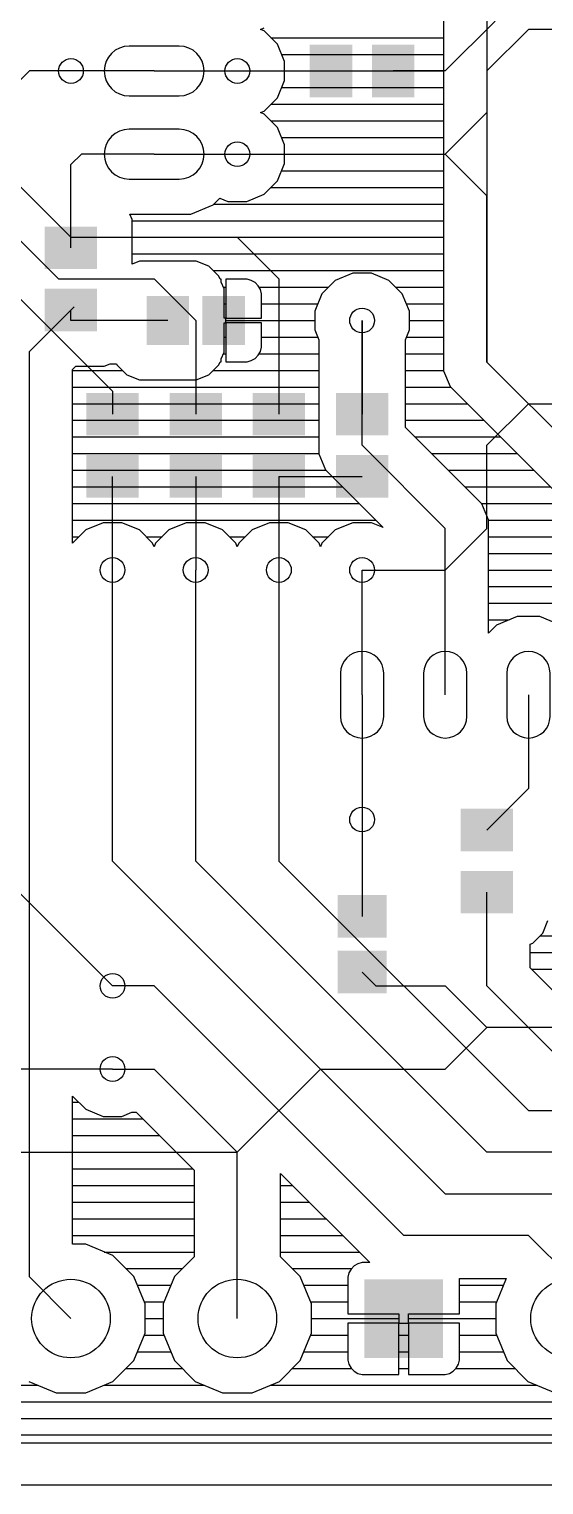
# Model space of a CAD drawing. Extents: x -4.9 to 74.9, y 0 to 84.9.
# Drawn here: x 27.93 to 43.65, y 0 to 44.46 of the extents above; entities that cross this region are included whole.
import ezdxf

# ---------------------------------------------------------------- set-up
doc = ezdxf.new("R2010")
doc.units = 0
for name, color, linetype in [('1', 12, 'CONTINUOUS'), ('16', 132, 'CONTINUOUS'), ('17', 110, 'CONTINUOUS'), ('18', 110, 'CONTINUOUS'), ('20', 31, 'CONTINUOUS')]:
    doc.layers.add(name, color=color, linetype=linetype)

# ---------------------------------------------------------------- blocks, each defined once
blk = doc.blocks.new('RECT')
blk.add_solid([(-0.5, -0.5), (0.5, -0.5), (-0.5, 0.5), (0.5, 0.5)])
blk = doc.blocks.new('ROUNDP')
blk.add_circle((0, 0), 0.5)
blk = doc.blocks.new('SQUAREP')
blk.add_solid([(-0.5, -0.5), (0.5, -0.5), (-0.5, 0.5), (0.5, 0.5)])
blk = doc.blocks.new('LONGP100')
blk.add_lwpolyline([(-0.5, -0.5), (0.5, -0.5, 1), (0.5, 0.5), (-0.5, 0.5, 1)], format="xyb", close=True)
blk = doc.blocks.new('ROUNDV')
blk.add_circle((0, 0), 0.5)

msp = doc.modelspace()

# ---------------------------------------------------------------- linework, layer by layer
at = {"layer": '1'}
for p, q in [((42.164, 44.704), (40.64, 43.18)), ((43.18, 44.45), (41.91, 43.18)), ((45.72, 44.45), (43.18, 44.45)), ((27.94, 43.18), (26.67, 41.91)), ((29.21, 43.18), (27.94, 43.18)), ((34.29, 43.18), (37.15, 43.18)), ((40.64, 43.18), (39.05, 43.18)), ((41.91, 43.18), (41.91, 41.91)), ((41.91, 41.91), (40.64, 40.64)), ((26.67, 40.64), (29.21, 38.1)), ((34.29, 40.64), (40.64, 40.64)), ((41.91, 39.37), (40.64, 40.64)), ((25.4, 40.259), (28.829, 36.83)), ((24.13, 39.751), (30.48, 33.401)), ((41.91, 34.29), (41.91, 39.37)), ((29.21, 38.1), (34.29, 38.1)), ((34.29, 38.1), (35.56, 36.83)), ((28.829, 36.83), (31.75, 36.83)), ((31.75, 36.83), (33.02, 35.56)), ((35.56, 36.83), (35.56, 32.7)), ((33.02, 35.56), (33.02, 32.7)), ((38.1, 35.56), (38.1, 32.7)), ((43.18, 33.02), (41.91, 34.29)), ((30.48, 33.401), (30.48, 32.7)), ((41.91, 31.75), (43.18, 33.02)), ((43.18, 33.02), (57.15, 33.02)), ((41.91, 29.21), (41.91, 31.75)), ((30.48, 27.94), (30.48, 30.8)), ((33.02, 30.8), (33.02, 27.94)), ((35.56, 30.8), (35.56, 27.94)), ((35.56, 30.8), (38.1, 30.8)), ((40.64, 27.94), (41.91, 29.21)), ((38.1, 27.94), (40.64, 27.94)), ((38.1, 20.32), (38.1, 17.36)), ((26.67, 19.05), (30.48, 15.24)), ((38.1, 15.66), (38.52, 15.24)), ((38.52, 15.24), (40.64, 15.24)), ((41.91, 13.97), (40.64, 15.24)), ((40.64, 12.7), (41.91, 13.97)), ((49.53, 13.97), (41.91, 13.97)), ((30.48, 12.7), (24.13, 12.7)), ((34.29, 10.16), (36.83, 12.7)), ((36.83, 12.7), (40.64, 12.7)), ((20.32, 10.16), (34.29, 10.16))]:
    msp.add_line(p, q, dxfattribs=at)
at = {"layer": '16'}
for p, q in [((41.91, 50.8), (41.91, 34.29)), ((40.5892, 50.2529), (40.5892, 34.0273)), ((34.9999, 44.45), (35.1085, 44.495)), ((35.1085, 44.405), (34.9999, 44.45)), ((35.515, 43.9985), (35.1085, 44.405)), ((35.3175, 44.196), (40.5892, 44.196)), ((35.735, 43.4674), (35.515, 43.9985)), ((35.6436, 43.688), (40.5892, 43.688)), ((31.75, 43.18), (29.21, 43.18)), ((31.75, 43.18), (34.29, 43.18)), ((35.735, 42.8926), (35.735, 43.4674)), ((35.735, 43.18), (40.5892, 43.18)), ((35.515, 42.3615), (35.735, 42.8926)), ((35.1085, 41.955), (35.515, 42.3615)), ((35.6436, 42.672), (40.5892, 42.672)), ((34.9999, 41.91), (35.1085, 41.955)), ((35.1085, 41.865), (34.9999, 41.91)), ((35.515, 41.4585), (35.1085, 41.865)), ((35.3175, 42.164), (40.5892, 42.164)), ((35.3175, 41.656), (40.5892, 41.656)), ((35.735, 40.9274), (35.515, 41.4585)), ((35.6436, 41.148), (40.5892, 41.148)), ((35.735, 40.3526), (35.735, 40.9274)), ((29.53, 40.64), (29.21, 40.32)), ((31.75, 40.64), (29.53, 40.64)), ((31.75, 40.64), (34.29, 40.64)), ((35.735, 40.64), (40.5892, 40.64)), ((29.21, 37.78), (29.21, 40.32)), ((35.515, 39.8215), (35.735, 40.3526)), ((35.6436, 40.132), (40.5892, 40.132)), ((35.1085, 39.415), (35.515, 39.8215)), ((35.3175, 39.624), (40.5892, 39.624)), ((33.5479, 39.0896), (33.7556, 39.2973)), ((33.7556, 39.2973), (34.0026, 39.195)), ((34.0026, 39.195), (34.5774, 39.195)), ((34.5774, 39.195), (35.1085, 39.415)), ((31.0768, 38.6422), (31.0068, 38.8112)), ((31.0068, 38.8112), (32.8758, 38.8112)), ((32.8758, 38.8112), (33.5479, 39.0896)), ((33.5743, 39.116), (40.5892, 39.116)), ((31.0768, 37.2811), (31.0768, 38.6422)), ((31.0768, 38.608), (40.5892, 38.608)), ((31.0768, 38.1), (40.5892, 38.1)), ((31.0768, 37.592), (40.5892, 37.592)), ((31.3078, 37.3768), (31.0768, 37.2811)), ((33.0322, 37.3768), (31.3078, 37.3768)), ((33.4243, 37.2144), (33.0322, 37.3768)), ((33.7244, 36.9143), (33.4243, 37.2144)), ((33.5547, 37.084), (40.5892, 37.084)), ((33.7643, 36.818), (33.7244, 36.9143)), ((37.8126, 37.005), (37.2815, 36.785)), ((38.3874, 37.005), (37.8126, 37.005)), ((38.9185, 36.785), (38.3874, 37.005)), ((33.799, 36.818), (33.7643, 36.818)), ((33.799, 36.7342), (33.799, 36.818)), ((33.8868, 36.5222), (33.799, 36.7342)), ((33.8645, 36.576), (33.941, 36.576)), ((33.8868, 35.631), (33.8868, 36.5222)), ((34.5869, 36.818), (33.941, 36.818)), ((33.941, 36.818), (33.941, 35.631)), ((34.7161, 36.7834), (34.5869, 36.818)), ((34.8319, 36.7165), (34.7161, 36.7834)), ((34.9265, 36.6219), (34.8319, 36.7165)), ((34.9934, 36.5061), (34.9265, 36.6219)), ((34.953, 36.576), (37.0725, 36.576)), ((35.028, 36.3769), (34.9934, 36.5061)), ((37.2815, 36.785), (36.875, 36.3785)), ((39.325, 36.3785), (38.9185, 36.785)), ((39.1275, 36.576), (40.5892, 36.576)), ((33.8868, 36.068), (33.941, 36.068)), ((35.028, 35.631), (35.028, 36.3769)), ((35.028, 36.068), (36.7464, 36.068)), ((36.875, 36.3785), (36.655, 35.8474)), ((39.545, 35.8474), (39.325, 36.3785)), ((39.4536, 36.068), (40.5892, 36.068)), ((27.94, 34.61), (29.21, 35.88)), ((29.21, 35.88), (29.31, 35.98)), ((29.21, 35.56), (29.21, 35.88)), ((33.941, 35.631), (33.8868, 35.631)), ((33.941, 35.489), (33.941, 35.631)), ((33.941, 35.631), (35.028, 35.631)), ((36.655, 35.8474), (36.655, 35.2726)), ((39.545, 35.2726), (39.545, 35.8474)), ((32.17, 35.56), (29.21, 35.56)), ((33.8868, 34.5978), (33.8868, 35.489)), ((33.8868, 35.489), (33.941, 35.489)), ((33.941, 35.56), (36.655, 35.56)), ((33.941, 35.489), (33.941, 34.302)), ((35.028, 35.489), (33.941, 35.489)), ((35.028, 34.7431), (35.028, 35.489)), ((36.655, 35.2726), (36.7792, 34.9727)), ((38.1, 31.75), (38.1, 35.56)), ((39.4208, 34.9727), (39.545, 35.2726)), ((39.545, 35.56), (40.5892, 35.56)), ((33.8868, 35.052), (33.941, 35.052)), ((34.9934, 34.6139), (35.028, 34.7431)), ((35.028, 35.052), (36.7464, 35.052)), ((36.7792, 34.9727), (36.7792, 31.4873)), ((39.4208, 32.2971), (39.4208, 34.9727)), ((39.4536, 35.052), (40.5892, 35.052)), ((27.94, 6.35), (27.94, 34.61)), ((30.2222, 34.1632), (30.4057, 34.2392)), ((30.4057, 34.2392), (30.6017, 34.2392)), ((30.6017, 34.2392), (30.6156, 34.2057)), ((33.7244, 34.2057), (33.7643, 34.302)), ((33.7643, 34.302), (33.799, 34.302)), ((33.799, 34.3858), (33.8868, 34.5978)), ((33.799, 34.302), (33.799, 34.3858)), ((33.8645, 34.544), (33.941, 34.544)), ((33.941, 34.302), (34.5869, 34.302)), ((34.5869, 34.302), (34.7161, 34.3366)), ((34.7161, 34.3366), (34.8319, 34.4035)), ((34.8319, 34.4035), (34.9265, 34.4981)), ((34.9265, 34.4981), (34.9934, 34.6139)), ((34.953, 34.544), (36.7792, 34.544)), ((39.4208, 34.544), (40.5892, 34.544)), ((48.26, 27.94), (41.91, 34.29)), ((29.2608, 34.0629), (29.3611, 34.1632)), ((29.2608, 28.7643), (29.2608, 34.0629)), ((29.2608, 34.036), (30.7853, 34.036)), ((29.3611, 34.1632), (30.2222, 34.1632)), ((30.6156, 34.2057), (30.9157, 33.9056)), ((30.9157, 33.9056), (31.3078, 33.7432)), ((33.0322, 33.7432), (33.4243, 33.9056)), ((33.4243, 33.9056), (33.7244, 34.2057)), ((33.5547, 34.036), (36.7792, 34.036)), ((39.4208, 34.036), (40.5892, 34.036)), ((40.5892, 34.0273), (40.7903, 33.5418)), ((29.2608, 33.528), (36.7792, 33.528)), ((31.3078, 33.7432), (33.0322, 33.7432)), ((39.4208, 33.528), (40.8041, 33.528)), ((40.7903, 33.5418), (46.9392, 27.3929)), ((29.2608, 33.02), (36.7792, 33.02)), ((39.4208, 33.02), (41.3121, 33.02)), ((29.2608, 32.512), (36.7792, 32.512)), ((39.4208, 32.512), (41.8201, 32.512)), ((41.7597, 29.9582), (39.4208, 32.2971)), ((29.2608, 32.004), (36.7792, 32.004)), ((40.64, 29.21), (38.1, 31.75)), ((39.7139, 32.004), (42.3281, 32.004)), ((29.2608, 31.496), (36.7792, 31.496)), ((36.7792, 31.4873), (36.9803, 31.0018)), ((40.2219, 31.496), (42.8361, 31.496)), ((29.2608, 30.988), (36.9941, 30.988)), ((36.9803, 31.0018), (37.3518, 30.6303)), ((40.7299, 30.988), (43.3441, 30.988)), ((29.2608, 30.48), (37.5021, 30.48)), ((37.3518, 30.6303), (38.7454, 29.2367)), ((41.2379, 30.48), (43.8521, 30.48)), ((29.2608, 29.972), (38.0101, 29.972)), ((41.7459, 29.972), (44.3601, 29.972)), ((41.9608, 29.4727), (41.7597, 29.9582)), ((29.2608, 29.464), (38.5181, 29.464)), ((30.1926, 29.385), (29.6615, 29.165)), ((30.7674, 29.385), (30.1926, 29.385)), ((31.2985, 29.165), (30.7674, 29.385)), ((32.7326, 29.385), (32.2015, 29.165)), ((33.3074, 29.385), (32.7326, 29.385)), ((33.8385, 29.165), (33.3074, 29.385)), ((35.2726, 29.385), (34.7415, 29.165)), ((35.8474, 29.385), (35.2726, 29.385)), ((36.3785, 29.165), (35.8474, 29.385)), ((37.8126, 29.385), (37.2815, 29.165)), ((38.3874, 29.385), (37.8126, 29.385)), ((38.7454, 29.2367), (38.3874, 29.385)), ((41.9608, 26.0138), (41.9608, 29.4727)), ((41.9608, 29.464), (44.8681, 29.464)), ((29.6615, 29.165), (29.2608, 28.7643)), ((29.2608, 28.956), (29.4525, 28.956)), ((31.705, 28.7585), (31.2985, 29.165)), ((31.5075, 28.956), (31.9925, 28.956)), ((32.2015, 29.165), (31.795, 28.7585)), ((34.245, 28.7585), (33.8385, 29.165)), ((34.0475, 28.956), (34.5325, 28.956)), ((34.7415, 29.165), (34.335, 28.7585)), ((36.785, 28.7585), (36.3785, 29.165)), ((36.5875, 28.956), (37.0725, 28.956)), ((37.2815, 29.165), (36.875, 28.7585)), ((40.64, 24.13), (40.64, 29.21)), ((41.9608, 28.956), (45.3761, 28.956)), ((31.75, 28.6499), (31.705, 28.7585)), ((31.795, 28.7585), (31.75, 28.6499)), ((34.29, 28.6499), (34.245, 28.7585)), ((34.335, 28.7585), (34.29, 28.6499)), ((36.83, 28.6499), (36.785, 28.7585)), ((36.875, 28.7585), (36.83, 28.6499)), ((41.9608, 28.448), (45.8841, 28.448)), ((30.48, 19.05), (30.48, 27.94)), ((33.02, 19.05), (33.02, 27.94)), ((35.56, 27.94), (35.56, 19.05)), ((38.1, 24.13), (38.1, 27.94)), ((41.9608, 27.94), (46.3921, 27.94)), ((41.9608, 27.432), (46.9001, 27.432)), ((41.9608, 26.924), (46.9392, 26.924)), ((41.9608, 26.416), (42.5912, 26.416)), ((42.2016, 26.2546), (41.9608, 26.0138)), ((42.8364, 26.5176), (42.2016, 26.2546)), ((43.5236, 26.5176), (42.8364, 26.5176)), ((44.1584, 26.2546), (43.5236, 26.5176)), ((38.1, 24.13), (38.1, 20.32)), ((43.18, 24.13), (43.18, 21.27)), ((43.18, 21.27), (41.91, 20)), ((30.48, 19.05), (40.64, 8.89)), ((41.91, 10.16), (33.02, 19.05)), ((35.56, 19.05), (43.18, 11.43)), ((41.91, 15.24), (41.91, 18.1)), ((43.6144, 16.8457), (43.7768, 17.2378)), ((43.2308, 16.511), (43.3143, 16.5456)), ((43.2308, 15.7871), (43.2308, 16.511)), ((43.3143, 16.5456), (43.6144, 16.8457)), ((43.5327, 16.764), (46.4569, 16.764)), ((43.2308, 16.256), (46.4569, 16.256)), ((44.9971, 14.0208), (43.2308, 15.7871)), ((43.2699, 15.748), (46.7092, 15.748)), ((31.75, 15.24), (30.48, 15.24)), ((39.37, 7.62), (31.75, 15.24)), ((44.45, 12.7), (41.91, 15.24)), ((30.48, 12.7), (31.75, 12.7)), ((34.29, 10.16), (31.75, 12.7)), ((29.2608, 7.3468), (29.2608, 11.8757)), ((29.2608, 11.8757), (29.6615, 11.475)), ((29.2608, 11.684), (29.4525, 11.684)), ((29.2608, 11.176), (31.4061, 11.176)), ((29.6615, 11.475), (30.1926, 11.255)), ((30.1926, 11.255), (30.7674, 11.255)), ((30.7674, 11.255), (31.0673, 11.3792)), ((31.0673, 11.3792), (31.2029, 11.3792)), ((31.2029, 11.3792), (32.9692, 9.6129)), ((43.18, 11.43), (63.5, 11.43)), ((29.2608, 10.668), (31.9141, 10.668)), ((29.2608, 10.16), (32.4221, 10.16)), ((34.29, 5.08), (34.29, 10.16)), ((63.5, 10.16), (41.91, 10.16)), ((29.2608, 9.652), (32.9301, 9.652)), ((32.9692, 9.6129), (32.9692, 6.9649)), ((35.6108, 6.9649), (35.6108, 9.5113)), ((35.6108, 9.5113), (38.3341, 6.788)), ((29.2608, 9.144), (32.9692, 9.144)), ((35.6108, 9.144), (35.9781, 9.144)), ((29.2608, 8.636), (32.9692, 8.636)), ((35.6108, 8.636), (36.4861, 8.636)), ((40.64, 8.89), (53.34, 8.89)), ((29.2608, 8.128), (32.9692, 8.128)), ((35.6108, 8.128), (36.9941, 8.128)), ((29.2608, 7.62), (32.9692, 7.62)), ((35.6108, 7.62), (37.5021, 7.62)), ((43.18, 7.62), (39.37, 7.62)), ((44.45, 6.35), (43.18, 7.62)), ((29.6609, 7.3468), (29.2608, 7.3468)), ((30.494, 7.0017), (29.6609, 7.3468)), ((30.2277, 7.112), (32.9692, 7.112)), ((31.1317, 6.364), (30.494, 7.0017)), ((32.9692, 6.9649), (32.3683, 6.364)), ((35.6108, 7.112), (38.0101, 7.112)), ((36.2117, 6.364), (35.6108, 6.9649)), ((37.8581, 6.6865), (37.7635, 6.5919)), ((37.9739, 6.7534), (37.8581, 6.6865)), ((38.1031, 6.788), (37.9739, 6.7534)), ((38.3341, 6.788), (38.1031, 6.788)), ((29.21, 5.08), (27.94, 6.35)), ((30.8917, 6.604), (32.6083, 6.604)), ((31.4768, 5.5309), (31.1317, 6.364)), ((32.3683, 6.364), (32.0232, 5.5309)), ((35.9717, 6.604), (37.7756, 6.604)), ((36.5568, 5.5309), (36.2117, 6.364)), ((37.6966, 6.4761), (37.662, 6.3469)), ((37.662, 6.3469), (37.662, 5.226)), ((37.7635, 6.5919), (37.6966, 6.4761)), ((41.078, 5.226), (41.078, 6.2992)), ((41.078, 6.2992), (42.5014, 6.2992)), ((42.5014, 6.2992), (42.1832, 5.5309)), ((31.2427, 6.096), (32.2573, 6.096)), ((36.3227, 6.096), (37.662, 6.096)), ((41.078, 6.096), (42.4173, 6.096)), ((31.4531, 5.588), (32.0469, 5.588)), ((31.4768, 4.6291), (31.4768, 5.5309)), ((32.0232, 5.5309), (32.0232, 4.6291)), ((36.5331, 5.588), (37.662, 5.588)), ((36.5568, 4.6291), (36.5568, 5.5309)), ((41.078, 5.588), (42.2069, 5.588)), ((42.1832, 5.5309), (42.1832, 4.6291)), ((31.4768, 5.08), (32.0232, 5.08)), ((36.5568, 5.08), (39.224, 5.08)), ((37.662, 5.226), (39.224, 5.226)), ((39.224, 4.934), (37.662, 4.934)), ((37.662, 4.934), (37.662, 3.8131)), ((39.224, 5.226), (39.224, 4.934)), ((39.224, 3.372), (39.224, 4.934)), ((39.224, 4.934), (39.516, 4.934)), ((39.516, 4.934), (39.516, 5.226)), ((39.516, 5.226), (41.078, 5.226)), ((39.516, 5.08), (42.1832, 5.08)), ((39.516, 4.934), (39.516, 3.372)), ((41.078, 4.934), (39.516, 4.934)), ((41.078, 3.8131), (41.078, 4.934)), ((31.1317, 3.796), (31.4768, 4.6291)), ((31.4531, 4.572), (32.0468, 4.572)), ((32.0232, 4.6291), (32.3683, 3.796)), ((36.2117, 3.796), (36.5568, 4.6291)), ((36.5331, 4.572), (37.662, 4.572)), ((39.224, 4.572), (39.516, 4.572)), ((41.078, 4.572), (42.2069, 4.572)), ((42.1832, 4.6291), (42.5283, 3.796)), ((31.2427, 4.064), (32.2573, 4.064)), ((36.3227, 4.064), (37.662, 4.064)), ((39.224, 4.064), (39.516, 4.064)), ((41.078, 4.064), (42.4173, 4.064)), ((30.494, 3.1583), (31.1317, 3.796)), ((32.3683, 3.796), (33.006, 3.1583)), ((35.574, 3.1583), (36.2117, 3.796)), ((37.662, 3.8131), (37.6966, 3.6839)), ((37.6966, 3.6839), (37.7635, 3.5681)), ((37.7635, 3.5681), (37.8581, 3.4735)), ((40.8819, 3.4735), (40.9765, 3.5681)), ((40.9765, 3.5681), (41.0434, 3.6839)), ((41.0434, 3.6839), (41.078, 3.8131)), ((42.5283, 3.796), (43.166, 3.1583)), ((27.926, 3.1583), (28.7591, 2.8132)), ((29.6609, 2.8132), (30.494, 3.1583)), ((30.8917, 3.556), (32.6083, 3.556)), ((33.006, 3.1583), (33.8391, 2.8132)), ((34.7409, 2.8132), (35.574, 3.1583)), ((35.9717, 3.556), (37.7756, 3.556)), ((37.8581, 3.4735), (37.9739, 3.4066)), ((37.9739, 3.4066), (38.1031, 3.372)), ((38.1031, 3.372), (39.224, 3.372)), ((39.224, 3.556), (39.516, 3.556)), ((39.516, 3.372), (40.6369, 3.372)), ((40.6369, 3.372), (40.7661, 3.4066)), ((40.7661, 3.4066), (40.8819, 3.4735)), ((40.9644, 3.556), (42.7683, 3.556)), ((43.166, 3.1583), (43.9991, 2.8132)), ((18.8859, 3.048), (28.1922, 3.048)), ((28.7591, 2.8132), (29.6609, 2.8132)), ((30.2278, 3.048), (33.2722, 3.048)), ((33.8391, 2.8132), (34.7409, 2.8132)), ((35.3077, 3.048), (43.4322, 3.048)), ((18.3779, 2.54), (68.6547, 2.54)), ((17.8699, 2.032), (68.9806, 2.032)), ((17.3619, 1.524), (69.5395, 1.524)), ((69.9794, 1.27), (16.8954, 1.27))]:
    msp.add_line(p, q, dxfattribs=at)
at = {"layer": '20'}
msp.add_line((0, 0), (74.93, 0), dxfattribs=at)

# ---------------------------------------------------------------- block references
at = {"layer": '1', "xscale": 1.3}
for p, yscale, rotation in [((37.15, 43.18), 1.6, 180), ((39.05, 43.18), 1.6, 180), ((30.48, 32.7), 1.6, 90), ((33.02, 32.7), 1.6, 90), ((35.56, 32.7), 1.6, 90), ((38.1, 32.7), 1.6, 270), ((30.48, 30.8), 1.6, 90), ((33.02, 30.8), 1.6, 90), ((35.56, 30.8), 1.6, 90), ((38.1, 30.8), 1.6, 270), ((38.1, 17.36), 1.5, 270), ((38.1, 15.66), 1.5, 270)]:
    msp.add_blockref('RECT', p, dxfattribs=dict(at, yscale=yscale, rotation=rotation))
at = {"layer": '16', "xscale": 1.3, "yscale": 1.6, "rotation": 90}
for p in [(29.21, 37.78), (29.21, 35.88), (41.91, 20), (41.91, 18.1)]:
    msp.add_blockref('RECT', p, dxfattribs=at)
at = {"layer": '16', "xscale": 1.3, "yscale": 1.5}
for p in [(32.17, 35.56), (33.87, 35.56)]:
    msp.add_blockref('RECT', p, dxfattribs=at)
at = {"layer": '17'}
for p, xscale, yscale, rotation in [((31.75, 43.18), 1.524, 1.524, 180), ((31.75, 43.18), 1.524, 1.524, 180), ((31.75, 40.64), 1.524, 1.524, 180), ((31.75, 40.64), 1.524, 1.524, 180), ((38.1, 24.13), 1.3208, 1.3208, 270), ((38.1, 24.13), 1.3208, 1.3208, 270), ((40.64, 24.13), 1.3208, 1.3208, 90), ((40.64, 24.13), 1.3208, 1.3208, 90), ((43.18, 24.13), 1.3208, 1.3208, 270), ((43.18, 24.13), 1.3208, 1.3208, 270)]:
    msp.add_blockref('LONGP100', p, dxfattribs=dict(at, xscale=xscale, yscale=yscale, rotation=rotation))
at = {"layer": '17', "xscale": 2.4, "yscale": 2.4}
for name, p in [('ROUNDP', (29.21, 5.08)), ('ROUNDP', (29.21, 5.08)), ('ROUNDP', (34.29, 5.08)), ('ROUNDP', (34.29, 5.08)), ('SQUAREP', (39.37, 5.08)), ('SQUAREP', (39.37, 5.08)), ('ROUNDP', (44.45, 5.08)), ('ROUNDP', (44.45, 5.08))]:
    msp.add_blockref(name, p, dxfattribs=at)
at = {"layer": '18', "xscale": 0.7564, "yscale": 0.7564}
for p in [(29.21, 43.18), (29.21, 43.18), (34.29, 43.18), (34.29, 43.18), (34.29, 40.64), (34.29, 40.64), (38.1, 35.56), (38.1, 35.56), (30.48, 27.94), (30.48, 27.94), (33.02, 27.94), (33.02, 27.94), (35.56, 27.94), (35.56, 27.94), (38.1, 27.94), (38.1, 27.94), (38.1, 20.32), (38.1, 20.32), (30.48, 15.24), (30.48, 15.24), (30.48, 12.7), (30.48, 12.7)]:
    msp.add_blockref('ROUNDV', p, dxfattribs=at)

doc.saveas('drawing.dxf')
